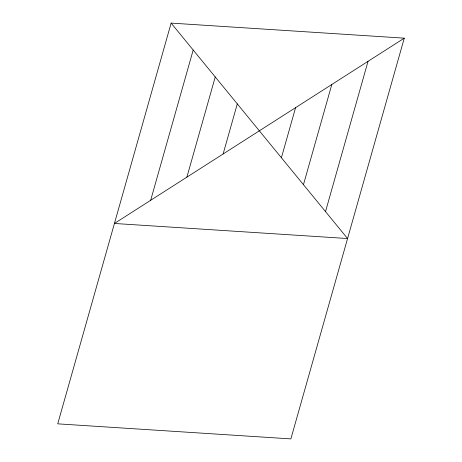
<?xml version="1.0" encoding="UTF-8"?>
<svg xmlns="http://www.w3.org/2000/svg" width="462" height="462" viewBox="0 0 462 462"><rect width="100%" height="100%" fill="white"/><g stroke="black" fill="none" stroke-linecap="round" stroke-linejoin="round"><path stroke-width="0.69" d="M171.136 23.1L57.727 423.839L290.864 438.9L404.273 38.161L171.136 23.1L347.568 238.531L114.432 223.469L404.273 38.161M150.664 200.306L193.191 50.029M186.891 177.142L215.246 76.958M223.123 153.979L237.295 103.886M281.404 157.744L295.582 107.652M303.459 184.673L331.814 84.488M325.514 211.602L368.041 61.325"/></g></svg>
